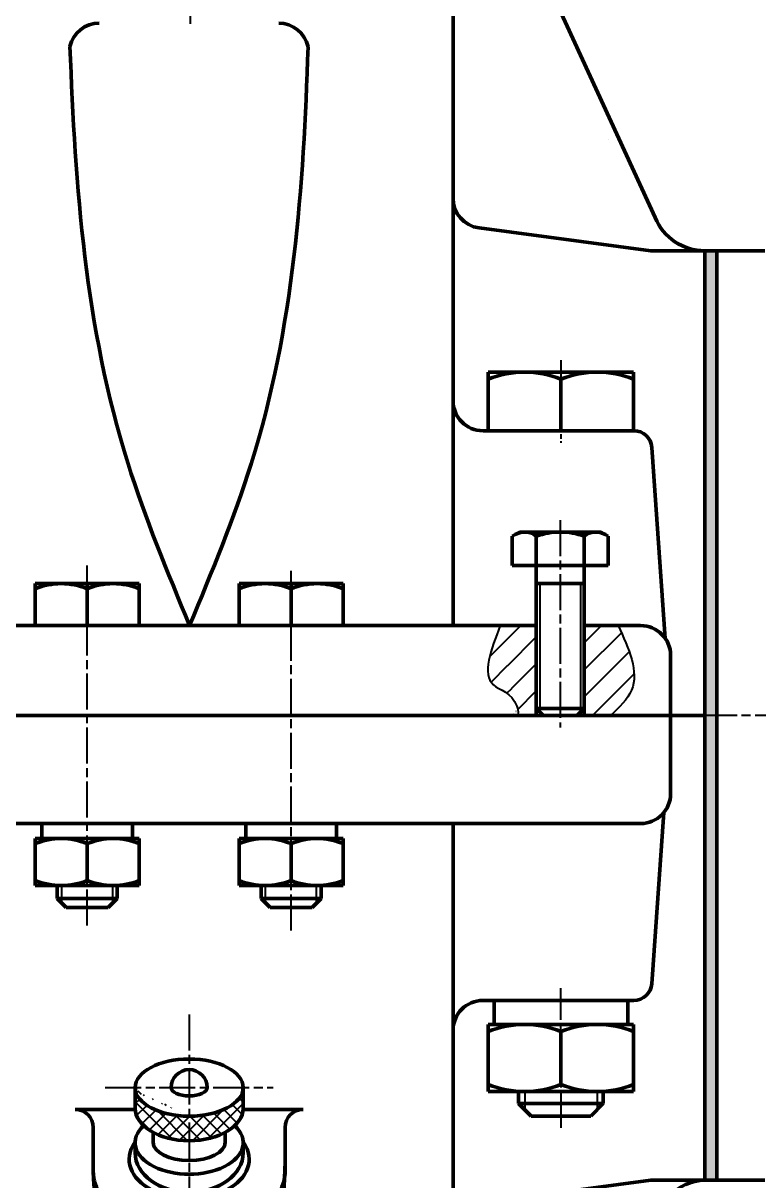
# Model space of a CAD drawing. Header units: millimetres. Extents: x -11122 to -2883, y -3177 to -1688.
# Drawn here: x -3214.7 to -3092, y -2631.9 to -2438.9 of the extents above; entities that cross this region are included whole.
import ezdxf

# ---------------------------------------------------------------- set-up
doc = ezdxf.new("R2010")
doc.units = ezdxf.units.MM
doc.header["$LTSCALE"] = 0.5
doc.linetypes.add('AM_ISO08W050', pattern=[18, 12, -1.5, 3, -1.5])
doc.linetypes.add('AM_ISO08W050x2', pattern=[9, 6, -0.75, 1.5, -0.75])
for name, color, linetype, lineweight in [('AM_0', 7, 'Continuous', 50), ('AM_4', 3, 'Continuous', 25), ('AM_7', 4, 'AM_ISO08W050', 25)]:
    doc.layers.add(name, color=color, linetype=linetype, lineweight=lineweight)
doc.styles.add('TCVN', font='tcvn+7284-2003i.ttf', dxfattribs={"width": 0.8, "height": 3.5})
doc.dimstyles.new('MyTemplate$0', dxfattribs={"dimtxt": 3.5, "dimasz": 3.5, "dimexe": 1.5, "dimexo": 0, "dimtad": 1, "dimtoh": 1, "dimdec": 0, "dimzin": 0, "dimtxsty": 'TCVN', "dimcen": 0, "dimclrd": 3, "dimclre": 3, "dimclrt": 1, "dimadec": 0, "dimazin": 0, "dimtfac": 1, "dimtdec": 0, "dimtofl": 0, "dimtmove": 0, "dimatfit": 3, "dimfxl": 1, "dimtfill": 1, "dimtolj": 1, "dimtzin": 0, "dimarcsym": 0})
pattern_1 = [(45, (0, 0), (-1.122532015133644, 1.122532015133644), []), (135, (0, 0), (-1.122532015133644, -1.122532015133644), [])]

# ---------------------------------------------------------------- blocks, each defined once
blk = doc.blocks.new('*D225')
at = {"color": 3, "lineweight": -2, "transparency": 16777216}
for p, q in [((-3151.952761461302, -2381.402008919711), (-3013.176156967055, -2381.40200891971)), ((-3014.676156967055, -2748.810155567564), (-3014.676156967055, -2384.90200891971)), ((-3091.249859407655, -2752.310155567565), (-3013.176156967055, -2752.310155567564))]:
    blk.add_line(p, q, dxfattribs=at)
at = {"color": 3, "transparency": 16777216}
for points in [[(-3015.259490300389, -2384.90200891971), (-3014.092823633722, -2384.90200891971), (-3014.676156967055, -2381.40200891971)], [(-3015.259490300389, -2748.810155567564), (-3014.092823633722, -2748.810155567564), (-3014.676156967055, -2752.310155567564)]]:
    blk.add_solid(points, dxfattribs=at)
at = {"color": 1, "transparency": 16777216, "insert": (-3017.073694845843, -2568.941350667951), "char_height": 3.5, "attachment_point": 5, "rotation": 90, "style": 'TCVN', "bg_fill": 3, "box_fill_scale": 1.1, "bg_fill_color": 256, "bg_fill_true_color": 13158600, "bg_fill_transparency": 0}
blk.add_mtext('\\A1;371', dxfattribs=at)
blk = doc.blocks.new('*D239')
at = {"color": 3, "lineweight": -2, "transparency": 16777216}
for p, q in [((-3034.997706644491, -2554.310155567563), (-3023.144841144131, -2554.310155567563)), ((-3024.644841144131, -2557.810155567563), (-3024.644841144131, -2748.810155567564)), ((-3092.997706644491, -2752.310155567565), (-3023.144841144131, -2752.310155567564))]:
    blk.add_line(p, q, dxfattribs=at)
at = {"color": 3, "transparency": 16777216}
for points in [[(-3025.228174477465, -2557.810155567563), (-3024.061507810798, -2557.810155567563), (-3024.644841144131, -2554.310155567563)], [(-3025.228174477465, -2748.810155567564), (-3024.061507810798, -2748.810155567564), (-3024.644841144131, -2752.310155567564)]]:
    blk.add_solid(points, dxfattribs=at)
at = {"color": 1, "transparency": 16777216, "insert": (-3027.019841144131, -2653.31015556756), "char_height": 3.5, "attachment_point": 5, "rotation": 90, "style": 'TCVN', "bg_fill": 3, "box_fill_scale": 1.1, "bg_fill_color": 256, "bg_fill_true_color": 13158600, "bg_fill_transparency": 0}
blk.add_mtext('\\A1;198', dxfattribs=at)

msp = doc.modelspace()

# ---------------------------------------------------------------- hatches: boundary and pattern name
at = {"layer": 'AM_4', "lineweight": 25}
h = msp.add_hatch(dxfattribs=at)
h.set_pattern_fill('ANSI31', color=256)
h.set_pattern_definition([(45, (-4845.788770916649, -5479.198920457061), (-2.245064030267288, 2.245064030267288), [])])
edge = h.paths.add_edge_path()
edge.add_spline(control_points=[(-3115.464382001474, -2539.310155567567), (-3113.69868474263, -2543.1571342679), (-3111.054039455172, -2548.919103959948), (-3115.315743017683, -2552.965376599727), (-3116.732120466324, -2554.310155567566)], knot_values=[0, 0, 0, 0, 11.00215458479731, 16.4789270237818, 16.4789270237818, 16.4789270237818, 16.4789270237818], degree=3, periodic=0)
edge.add_line((-3116.732120466325, -2554.310155567567), (-3121.109275239068, -2554.310155567567))
edge.add_line((-3121.109275239068, -2554.310155567567), (-3121.109275239067, -2539.310155567567))
edge.add_line((-3121.109275239067, -2539.310155567567), (-3115.464382001474, -2539.310155567567))
edge = h.paths.add_edge_path()
edge.add_spline(control_points=[(-3132.367561532775, -2554.310155567565), (-3131.997040580843, -2554.299157910386), (-3132.556348945746, -2550.497292215141), (-3139.078981421977, -2549.556513793537), (-3136.677430864737, -2543.357781148489), (-3135.109275239066, -2539.310155567567)], knot_values=[0, 0, 0, 3.396394276933279e-12, 1.584356663023513, 6.862360121007631, 16.79370299511384, 16.79370299511384, 16.79370299511384, 16.79370299511384], degree=3, periodic=0)
edge.add_line((-3135.109275239066, -2539.310155567567), (-3129.109275239068, -2539.310155567567))
edge.add_line((-3129.109275239068, -2539.310155567567), (-3129.109275239068, -2554.310155567566))
edge.add_line((-3129.109275239068, -2554.310155567566), (-3132.367561532774, -2554.310155567566))
at = {"layer": 'AM_7', "lineweight": 25}
h = msp.add_hatch(color=256, dxfattribs=at)
h.dxf.hatch_style = 1
h.paths.add_polyline_path([(-3098.997706644484, -2476.810155567561), (-3100.997706644484, -2476.810155567561), (-3100.997706644486, -2631.810155567562), (-3098.997706644485, -2631.810155567563)])
at = {"layer": 'AM_7'}
h = msp.add_hatch(dxfattribs=at)
h.set_pattern_fill('ANSI37', color=256, scale=0.5)
h.set_pattern_definition(pattern_1)
edge = h.paths.add_edge_path()
edge.add_ellipse((-3186.99784567296, -2616.349426226624), major_axis=(-8.999900000000252, 0), ratio=0.5293622548773487, start_angle=4.712159901999485, end_angle=90, ccw=False)
edge.add_line((-3195.967325781792, -2616.740805972831), (-3195.997745672961, -2616.771225864))
edge.add_line((-3195.997745672961, -2616.771225864), (-3195.99774567296, -2619.790884714952))
edge.add_ellipse((-3186.99784567296, -2619.790884714945), major_axis=(-8.999900000000252, 0), ratio=0.6020632552356913, start_angle=360, end_angle=392.4669741610552)
edge.add_ellipse((-3186.99784567296, -2619.790884714945), major_axis=(-8.999900000000252, 0), ratio=0.6020632552356913, start_angle=392.4669741610552, end_angle=408.1899698117728)
edge.add_ellipse((-3186.99784567296, -2619.790884714945), major_axis=(-8.999900000000252, 0), ratio=0.6020632552356913, start_angle=408.1899698117728, end_angle=450.0000000000058)
edge.add_line((-3186.99784567296, -2625.209393805741), (-3186.99784567296, -2621.113633584295))
h = msp.add_hatch(dxfattribs=at)
h.set_pattern_fill('ANSI37', color=256, scale=0.5)
h.set_pattern_definition(pattern_1)
edge = h.paths.add_edge_path()
edge.add_ellipse((-3186.99784567296, -2619.790884714945), major_axis=(-8.999900000000252, 0), ratio=0.6020632552356913, start_angle=507.5330258389559, end_angle=540)
edge.add_line((-3177.997945672961, -2619.790884714952), (-3177.99794567296, -2616.349426226629))
edge.add_ellipse((-3186.99784567296, -2616.349426226624), major_axis=(-8.999900000000252, 0), ratio=0.5293622548773487, start_angle=90, end_angle=179.9999999999945, ccw=False)
edge.add_line((-3186.99784567296, -2621.113633584295), (-3186.99784567296, -2625.209393805741))
edge.add_ellipse((-3186.99784567296, -2619.790884714945), major_axis=(-8.999900000000252, 0), ratio=0.6020632552356913, start_angle=450.0000000000058, end_angle=491.8100301882271)
edge.add_ellipse((-3186.99784567296, -2619.790884714945), major_axis=(-8.999900000000252, 0), ratio=0.6020632552356913, start_angle=491.8100301882271, end_angle=507.5330258389559)

# ---------------------------------------------------------------- linework, layer by layer
at = {"layer": 'AM_0'}
for p, q in [((-3142.997706644488, -2539.310155567563), (-3142.997706644488, -2398.751969844091)), ((-3109.307463471318, -2471.266735015349), (-3141.787795376462, -2400.393713247873)), ((-3109.997706644487, -2476.81015556756), (-3138.657299937407, -2472.996087588263)), ((-3090.997706644484, -2476.810155567561), (-3109.997706644487, -2476.810155567561)), ((-3100.997706644484, -2476.810155567561), (-3100.997706644485, -2631.810155567562)), ((-3100.997706644486, -2631.810155567562), (-3100.997706644484, -2476.810155567561)), ((-3098.997706644485, -2631.810155567562), (-3098.997706644484, -2476.810155567561)), ((-3112.847706644489, -2506.810155567561), (-3137.997706644488, -2506.810155567561)), ((-3100.997706644582, -2601.81015556756), (-3100.997706644582, -2506.810155567561)), ((-3107.613229753435, -2541.439415519829), (-3109.85511568157, -2509.599444085537)), ((-3212.657956644488, -2539.310155567563), (-3212.657956644488, -2532.310155567563)), ((-3195.337456644488, -2532.310155567563), (-3212.657956644488, -2532.310155567563)), ((-3203.997706644489, -2532.310155567563), (-3212.657956644488, -2532.310155567563)), ((-3203.997706644489, -2539.310155567563), (-3203.997706644489, -2532.310155567563)), ((-3195.337456644488, -2532.310155567563), (-3203.997706644489, -2532.310155567563)), ((-3195.337456644488, -2539.310155567563), (-3195.337456644488, -2532.310155567563)), ((-3195.337456644488, -2539.310155567563), (-3195.337456644488, -2532.310155567563)), ((-3178.657956644488, -2539.310155567563), (-3178.657956644488, -2532.310155567563)), ((-3161.337456644488, -2532.310155567563), (-3178.657956644488, -2532.310155567563)), ((-3169.997706644487, -2532.310155567563), (-3178.657956644488, -2532.310155567563)), ((-3169.997706644487, -2539.310155567563), (-3169.997706644487, -2532.310155567563)), ((-3161.337456644488, -2532.310155567563), (-3169.997706644487, -2532.310155567563)), ((-3161.337456644488, -2539.310155567563), (-3161.337456644488, -2532.310155567563)), ((-3161.337456644488, -2539.310155567563), (-3161.337456644488, -2532.310155567563)), ((-3262.288425900022, -2539.310155567563), (-3129.109275239067, -2539.310155567563)), ((-3212.657956644488, -2539.310155567563), (-3195.337456644488, -2539.310155567563)), ((-3195.337456644488, -2539.310155567563), (-3212.657956644488, -2539.310155567563)), ((-3178.657956644488, -2539.310155567563), (-3161.337456644488, -2539.310155567563)), ((-3161.337456644488, -2539.310155567563), (-3178.657956644488, -2539.310155567563)), ((-3121.109275239068, -2539.310155567563), (-3114.997706644488, -2539.310155567563)), ((-3120.814283887698, -2539.310155567563), (-3111.70698738895, -2539.310155567564)), ((-3106.70698738895, -2567.310155567563), (-3106.70698738895, -2544.310155567563)), ((-3272.997706644492, -2554.310155567562), (-3100.997706644582, -2554.310155567563)), ((-3107.846022829086, -2570.487096339355), (-3109.855115681567, -2599.020867049577)), ((-3262.288425900022, -2572.310155567564), (-3111.70698738895, -2572.310155567563)), ((-3142.997706644488, -2752.310155567564), (-3142.997706644487, -2572.310155567563)), ((-3212.657956644466, -2581.8101555676), (-3212.657956644466, -2574.8101555676)), ((-3195.337456644466, -2574.8101555676), (-3212.657956644466, -2574.8101555676)), ((-3203.997706644467, -2574.8101555676), (-3212.657956644466, -2574.8101555676)), ((-3195.337456644466, -2574.8101555676), (-3203.997706644467, -2574.8101555676)), ((-3195.337456644466, -2581.8101555676), (-3195.337456644466, -2574.8101555676)), ((-3195.337456644466, -2581.8101555676), (-3195.337456644466, -2574.8101555676)), ((-3178.657956644466, -2581.810155567597), (-3178.657956644466, -2574.810155567597)), ((-3161.337456644466, -2574.810155567597), (-3178.657956644466, -2574.810155567597)), ((-3169.997706644466, -2574.810155567597), (-3178.657956644466, -2574.810155567597)), ((-3161.337456644466, -2574.810155567597), (-3169.997706644466, -2574.810155567597)), ((-3161.337456644466, -2581.810155567597), (-3161.337456644466, -2574.810155567597)), ((-3161.337456644466, -2581.810155567597), (-3161.337456644466, -2574.810155567597)), ((-3212.657956644446, -2575.668019943878), (-3212.657956644446, -2582.668019943878)), ((-3212.657956644446, -2575.668019943878), (-3212.657956644446, -2582.668019943878)), ((-3203.997706644467, -2581.8101555676), (-3203.997706644467, -2575.668019943869)), ((-3203.997706644445, -2575.668019943878), (-3203.997706644445, -2581.810155567608)), ((-3195.337456644445, -2575.668019943878), (-3195.337456644445, -2582.668019943878)), ((-3178.657956644445, -2575.668019943874), (-3178.657956644445, -2582.668019943874)), ((-3178.657956644444, -2575.668019943874), (-3178.657956644444, -2582.668019943874)), ((-3169.997706644466, -2581.810155567597), (-3169.997706644465, -2575.668019943866)), ((-3169.997706644445, -2575.668019943874), (-3169.997706644445, -2581.810155567605)), ((-3161.337456644445, -2575.668019943874), (-3161.337456644445, -2582.668019943874)), ((-3212.657956644446, -2582.668019943878), (-3195.337456644445, -2582.668019943878)), ((-3212.657956644446, -2582.668019943878), (-3203.997706644445, -2582.668019943878)), ((-3208.997706644465, -2582.810155567595), (-3208.997706644465, -2584.810155567595)), ((-3203.997706644445, -2582.668019943878), (-3195.337456644445, -2582.668019943878)), ((-3198.997706644467, -2584.810155567595), (-3198.997706644467, -2582.8101555676)), ((-3198.997706644467, -2584.810155567595), (-3198.997706644467, -2582.8101555676)), ((-3178.657956644444, -2582.668019943874), (-3161.337456644445, -2582.668019943874)), ((-3178.657956644445, -2582.668019943874), (-3169.997706644445, -2582.668019943874)), ((-3174.997706644465, -2582.810155567591), (-3174.997706644465, -2584.810155567591)), ((-3169.997706644445, -2582.668019943874), (-3161.337456644445, -2582.668019943874)), ((-3164.997706644467, -2584.810155567591), (-3164.997706644467, -2582.810155567597)), ((-3164.997706644467, -2584.810155567591), (-3164.997706644467, -2582.810155567597)), ((-3208.997706644465, -2584.810155567595), (-3208.997706644465, -2584.810155567595)), ((-3208.997706644465, -2584.810155567595), (-3207.497706644467, -2586.3101555676)), ((-3208.997706644465, -2584.810155567595), (-3198.997706644467, -2584.810155567595)), ((-3198.997706644467, -2584.810155567595), (-3200.497706644467, -2586.310155567595)), ((-3174.997706644465, -2584.810155567591), (-3174.997706644465, -2584.810155567591)), ((-3174.997706644465, -2584.810155567591), (-3173.497706644466, -2586.310155567597)), ((-3174.997706644465, -2584.810155567591), (-3164.997706644467, -2584.810155567591)), ((-3164.997706644467, -2584.810155567591), (-3166.497706644467, -2586.310155567591)), ((-3207.497706644467, -2586.3101555676), (-3200.497706644467, -2586.310155567595)), ((-3173.497706644466, -2586.310155567597), (-3166.497706644467, -2586.310155567591)), ((-3195.99774567296, -2619.790884714945), (-3195.997745672961, -2616.349426226624)), ((-3177.997945672961, -2619.790884714945), (-3177.99794567296, -2616.349426226624)), ((-3132.062643863385, -2617.010155567561), (-3132.062643863385, -2619.010155567377)), ((-3117.932769425589, -2617.010155567561), (-3117.932769425589, -2619.010155567377)), ((-3132.062643863385, -2619.010155567378), (-3129.962643863387, -2621.110155567377)), ((-3132.062643863386, -2619.010155567377), (-3117.932769425589, -2619.010155567377)), ((-3117.932769425589, -2619.010155567377), (-3120.032769425588, -2621.110155567377)), ((-3205.997845672961, -2619.976957885674), (-3195.994531301263, -2619.976957885674)), ((-3167.997845672958, -2619.976957885674), (-3178.001160044656, -2619.976957885674)), ((-3129.962643863386, -2621.110155567377), (-3120.032769425588, -2621.110155567377)), ((-3192.99774567296, -2623.829620886153), (-3192.99774567296, -2625.526649208241)), ((-3180.997945672961, -2625.526649208241), (-3180.997945672961, -2623.829620886153)), ((-3195.99774567296, -2625.52664898575), (-3195.99774567296, -2627.247378294804)), ((-3177.99794567296, -2627.247378294804), (-3177.99794567296, -2625.52664898575)), ((-3170.99784567296, -2630.105148692242), (-3170.99784567296, -2629.232786847925)), ((-3202.99784567296, -2630.105148692242), (-3202.99784567296, -2629.357833732377)), ((-3109.997706644489, -2631.810155567562), (-3138.657299937407, -2635.624223546859)), ((-3100.997706644485, -2631.810155567562), (-3109.997706644489, -2631.810155567562))]:
    msp.add_line(p, q, dxfattribs=at)
at = {"layer": 'AM_0', "lineweight": 50}
for p, q in [((-3112.873350991505, -2497.0359534061), (-3137.122062297468, -2497.0359534061)), ((-3137.122062297468, -2497.0359534061), (-3137.122062297468, -2506.835953406101)), ((-3137.122062297468, -2497.0359534061), (-3124.997706644486, -2497.0359534061)), ((-3124.997706644486, -2497.0359534061), (-3112.873350991505, -2497.0359534061)), ((-3112.873350991505, -2506.835953406101), (-3112.873350991505, -2497.0359534061)), ((-3124.997706644485, -2498.236963532877), (-3124.997706644486, -2506.835953406101)), ((-3211.547706644496, -2574.810155567563), (-3211.547706644496, -2572.310155567563)), ((-3196.447706644495, -2574.810155567563), (-3196.447706644495, -2572.310155567563)), ((-3177.547706644492, -2574.810155567563), (-3177.547706644492, -2572.310155567563)), ((-3162.447706644492, -2574.810155567563), (-3162.447706644492, -2572.310155567563)), ((-3112.847706644488, -2601.81015556756), (-3137.997706644487, -2601.81015556756)), ((-3137.147706644495, -2601.810155567558), (-3112.847706644494, -2601.810155567558)), ((-3124.997706644487, -2605.810155567561), (-3137.12206229747, -2605.810155567561)), ((-3137.12206229747, -2605.810155567561), (-3137.12206229747, -2617.010155567561)), ((-3112.873350991506, -2605.810155567561), (-3124.997706644487, -2605.810155567561)), ((-3112.873350991506, -2605.810155567561), (-3112.873350991506, -2617.010155567561)), ((-3124.997706644488, -2607.011165694337), (-3124.997706644488, -2615.809145440784)), ((-3137.12206229747, -2617.010155567561), (-3112.873350991506, -2617.010155567561)), ((-3090.997706644486, -2631.810155567563), (-3109.997706644489, -2631.810155567562))]:
    msp.add_line(p, q, dxfattribs=at)
at = {"layer": 'AM_0', "lineweight": 25}
for p, q in [((-3186.886138049909, -2539.310155567563), (-3186.886138049909, -2539.310155567563)), ((-3211.547706644496, -2572.310155567563), (-3196.447706644495, -2572.310155567563)), ((-3177.547706644492, -2572.310155567563), (-3162.447706644492, -2572.310155567563)), ((-3196.447706644495, -2574.810155567563), (-3211.547706644496, -2574.810155567563)), ((-3162.447706644492, -2574.810155567563), (-3177.547706644492, -2574.810155567563))]:
    msp.add_line(p, q, dxfattribs=at)
msp.add_lwpolyline([(-3117.063995000137, -2458.199608022799), (-3117.063995000137, -2458.199608022799)], close=True, dxfattribs=at)
at = {"layer": 'AM_0'}
for centre, radius, start, end in [((-3201.998542844205, -2443.852103454645), 5.000000000000455, 90.00000000010422, 167.1788111330386), ((-3172.071346731647, -2443.852103454645), 5.000000000000138, 12.00440186818018, 89.99999999989578), ((-3137.997706644488, -2468.039784864666), 5, 180, 262.4195216472238), ((-3100.997706644484, -2467.81015556756), 9.00000000000341, 202.585668297558, 270), ((-3137.997706644488, -2501.810155567561), 5, 180, 270), ((-3112.847706644489, -2509.810155567558), 3, 4.027609051666802, 90), ((-3208.327831644488, -2543.667378423957), 11.35722285639323, 67.58786502351266, 112.4121349764874), ((-3199.667581644487, -2543.667378423964), 11.35722285640077, 67.58786502351266, 112.4121349764874), ((-3174.327831644488, -2543.667378423957), 11.35722285639323, 67.58786502351266, 112.4121349764874), ((-3165.667581644487, -2543.667378423964), 11.35722285640077, 67.58786502351266, 112.4121349764874), ((-3203.997706644489, -2533.168019943832), 1.13686837721616e-13, 224.9999999999881, 269.824269952918), ((-3169.997706644487, -2533.168019943832), 1.13686837721616e-13, 224.9999999999881, 269.824269952918), ((-3111.70698738895, -2544.310155567563), 5, 0, 90), ((-3111.70698738895, -2567.310155567563), 5, 270, 0), ((-3208.327831644466, -2586.167378423993), 11.35722285639323, 67.58786502351266, 112.4121349764874), ((-3199.667581644465, -2586.167378424001), 11.35722285640077, 67.58786502351266, 112.4121349764874), ((-3174.327831644466, -2586.16737842399), 11.35722285639323, 67.58786502351266, 112.4121349764874), ((-3165.667581644465, -2586.167378423997), 11.35722285640077, 67.58786502351266, 112.4121349764874), ((-3203.997706644467, -2575.668019943869), 1.13686837721616e-13, 224.9999999999881, 269.824269952918), ((-3169.997706644466, -2575.668019943866), 1.13686837721616e-13, 224.9999999999881, 269.824269952918), ((-3208.327831644448, -2571.310797087477), 11.35722285640077, 247.5878650235127, 292.4121349764873), ((-3203.997706644445, -2581.810155567608), 1.13686837721616e-13, 44.99999999998811, 89.82426995291802), ((-3199.667581644445, -2571.310797087484), 11.35722285639323, 247.5878650235127, 292.4121349764873), ((-3174.327831644446, -2571.310797087473), 11.35722285640077, 247.5878650235127, 292.4121349764873), ((-3169.997706644445, -2581.810155567605), 1.13686837721616e-13, 44.99999999998811, 89.82426995291802), ((-3165.667581644445, -2571.310797087481), 11.35722285639323, 247.5878650235127, 292.4121349764873), ((-3186.99784567296, -2616.349426226624), 3.000000000000014, 0, 180), ((-3205.997845672961, -2622.976957885674), 3, 0, 90), ((-3167.99784567296, -2622.976957885673), 3, 90, 180), ((-3100.997706644484, -2639.44041637179), 7.630260804231188, 90, 189.4169932779874)]:
    msp.add_arc(centre, radius, start, end, dxfattribs=at)
at = {"layer": 'AM_0', "lineweight": 50}
for centre, radius, start, end in [((-3131.059884470978, -2512.936079671947), 15.90012626584642, 67.58787520874867, 112.4121247912513), ((-3118.935528817995, -2512.936079671949), 15.90012626584843, 67.58787520874867, 112.4121247912513), ((-3112.847706644488, -2598.810155567556), 3, 270, 355.9723909483332), ((-3137.997706644487, -2606.81015556756), 5, 90, 180), ((-3131.059884470979, -2621.710281833409), 15.90012626584843, 67.58787520874867, 112.4121247912513), ((-3118.935528817997, -2621.710281833407), 15.90012626584642, 67.58787520874867, 112.4121247912513), ((-3131.059884470979, -2601.110029301712), 15.90012626584843, 247.5878752087486, 292.4121247912513), ((-3118.935528817997, -2601.110029301714), 15.90012626584642, 247.5878752087486, 292.4121247912513)]:
    msp.add_arc(centre, radius, start, end, dxfattribs=at)
at = {"layer": 'AM_0'}
msp.add_ellipse((-3186.99784567296, -2616.349426226624), major_axis=(-8.999900000000252, 0), ratio=0.5293622548773487, dxfattribs=at)
for centre, major_axis, ratio, start_param, end_param in [((-3186.99784567296, -2616.349426226624), (-3, 0), 0.46400272417092, 0, 3.141592653589793), ((-3186.99784567296, -2619.790884714945), (-8.999900000000252, 0), 0.6020632552356913, 6.283185307179586, 9.42477796076938), ((-3186.99784567296, -2625.52664898575), (-8.999900000000252, 0), 0.5851542136597379, -0.5666555972701603, 3.708248250860149), ((-3186.99784567296, -2628.312101312279), (-9.999999999999318, 0), 0.6553134661598953, -0.4390242401918023, 3.580616893781595), ((-3186.99784567296, -2627.247378294804), (-8.999900000000252, 0), 0.7281341638905234, 0, 3.141592653589793), ((-3186.99784567296, -2625.526649208241), (-5.999899999999798, 0), 0.4940972446800345, 6.283185307179586, 9.42477796076938)]:
    msp.add_ellipse(centre, major_axis=major_axis, ratio=ratio, start_param=start_param, end_param=end_param, dxfattribs=at)
for points, knots in [([(-3206.873879621995, -2442.742557915641), (-3205.991568719979, -2466.165218294384), (-3203.71170240586, -2498.744838001146), (-3190.63413448644, -2530.343919942519), (-3186.923376193348, -2539.310155567563)], [14.75577566722976, 14.75577566722976, 14.75577566722976, 14.75577566722976, 61.91290692500975, 80.5946911049041, 80.5946911049041, 80.5946911049041, 80.5946911049041]), ([(-3167.180688608664, -2442.812169262407), (-3167.945937257847, -2466.211452164459), (-3170.130761020089, -2498.76725943304), (-3183.20961721805, -2530.343919942519), (-3186.923376193348, -2539.310155567563)], [14.80249230162792, 14.80249230162792, 14.80249230162792, 14.80249230162792, 61.91290692500975, 80.5946911049041, 80.5946911049041, 80.5946911049041, 80.5946911049041]), ([(-3202.99784567296, -2622.976957885673), (-3202.99784567296, -2623.777525140173), (-3202.99784567296, -2625.478376021922), (-3202.99784567296, -2627.629368717297), (-3202.99784567296, -2629.204865064983), (-3202.99784567296, -2629.88007778542), (-3202.99784567296, -2630.330219599045), (-3203.000627495308, -2630.555347612338), (-3202.971046486093, -2630.892880419148), (-3202.957674652992, -2631.005292067362), (-3202.927637619504, -2631.229650895342), (-3202.91043896872, -2631.34108976925), (-3202.849027854763, -2631.679302608783), (-3202.795280385468, -2631.910570173322), (-3202.589293067935, -2632.620489709519), (-3202.392368522223, -2633.115583168092), (-3201.84282374084, -2634.136039093059), (-3201.489955391407, -2634.661500096538), (-3200.592712210937, -2635.717919169781), (-3200.047935679822, -2636.248891053912), (-3198.741722623234, -2637.277921699182), (-3197.979813930596, -2637.775814646074), (-3196.23841601671, -2638.688553115335), (-3195.258617496685, -2639.103003115772), (-3193.117521764106, -2639.795329838355), (-3191.956377128998, -2640.072680727664), (-3189.529122513077, -2640.448291178679), (-3188.263728269761, -2640.546161395642), (-3185.731963076159, -2640.546161395642), (-3184.466568832843, -2640.448291178679), (-3182.039314216921, -2640.072680727664), (-3180.878169581813, -2639.795329838354), (-3178.737073849235, -2639.103003115772), (-3177.75727532921, -2638.688553115335), (-3176.015877415324, -2637.775814646074), (-3175.253968722686, -2637.277921699182), (-3173.947755666099, -2636.248891053912), (-3173.402979134983, -2635.717919169781), (-3172.505735954514, -2634.661500096538), (-3172.15286760508, -2634.136039093059), (-3171.603322823697, -2633.115583168092), (-3171.406398277986, -2632.620489709519), (-3171.200410960453, -2631.910570173321), (-3171.146663491157, -2631.679302608783), (-3171.085252377201, -2631.34108976925), (-3171.068053726416, -2631.229650895342), (-3171.038016692928, -2631.005292067362), (-3171.024644859828, -2630.892880419148), (-3170.995063850612, -2630.555347612338), (-3170.99784567296, -2630.330219599045), (-3170.99784567296, -2629.88007778542), (-3170.99784567296, -2629.204865064983), (-3170.99784567296, -2627.629368717296), (-3170.99784567296, -2625.478376021922), (-3170.99784567296, -2623.777525140173), (-3170.99784567296, -2622.976957885674)], [0.06942256652043033, 0.06942256652043033, 0.06942256652043033, 0.06942256652043033, 0.1249999999999979, 0.187499999999997, 0.2187499999999967, 0.2343749999999963, 0.2343749999999963, 0.2499999999999959, 0.2499999999999959, 0.2578124999999959, 0.2578124999999959, 0.2656249999999959, 0.2656249999999959, 0.2812499999999962, 0.2812499999999962, 0.3124999999999965, 0.3124999999999965, 0.3437499999999971, 0.3437499999999971, 0.3749999999999976, 0.3749999999999976, 0.4062499999999982, 0.4062499999999982, 0.4374999999999988, 0.4374999999999988, 0.4687499999999994, 0.4687499999999994, 0.5, 0.5, 0.5312500000000006, 0.5312500000000006, 0.5625000000000011, 0.5625000000000011, 0.5937500000000018, 0.5937500000000018, 0.6250000000000023, 0.6250000000000023, 0.6562500000000029, 0.6562500000000029, 0.6875000000000034, 0.6875000000000034, 0.718750000000004, 0.718750000000004, 0.7343750000000042, 0.7343750000000042, 0.742187500000004, 0.742187500000004, 0.7500000000000037, 0.7500000000000037, 0.7656250000000034, 0.7656250000000034, 0.7812500000000032, 0.812500000000003, 0.875000000000002, 0.9305774334795669, 0.9305774334795669, 0.9305774334795669, 0.9305774334795669]), ([(-3170.99784567296, -2629.232786847921), (-3171.062286121603, -2630.42352173382), (-3171.116090386335, -2633.481170784796), (-3171.763553162323, -2637.741623980396), (-3173.006936567246, -2641.908190507401), (-3174.483544655744, -2645.316938326676), (-3176.449766439515, -2648.518574012816), (-3178.592915171691, -2650.923301743727), (-3180.715162767296, -2652.572325464382), (-3182.568562388562, -2653.602846395164), (-3184.604340390179, -2654.299514900697), (-3187.243930524579, -2654.647951390039), (-3190.400130272985, -2654.145906209667), (-3193.368439860027, -2652.588915080334), (-3195.682304608304, -2650.625055775054), (-3197.771348741836, -2648.182455633822), (-3199.693606441549, -2645.005353476882), (-3201.487874347972, -2640.622235801117), (-3202.734055751462, -2635.362244458419), (-3202.998757263048, -2631.334485343024), (-3202.997863250916, -2629.276920853873), (-3202.99784567296, -2629.236465273903)], [0, 0, 0, 0, 0.05439805538760113, 0.1396869818802244, 0.1958069562082402, 0.2527273289019261, 0.3089240792188698, 0.3668568949932868, 0.3987418504684428, 0.4313535288531932, 0.46329636998398, 0.4964836004232724, 0.552180583870021, 0.606110170802316, 0.6475889170453892, 0.6902350194034177, 0.752446968658655, 0.8163578232634625, 0.9059843863910084, 0.9981514765662107, 1, 1, 1, 1])]:
    msp.add_open_spline(points, degree=3, knots=knots, dxfattribs=at)
at = {"layer": 'AM_4'}
for p, q in [((-3208.247706644467, -2585.5601555676), (-3208.247706644467, -2582.8101555676)), ((-3199.747706644467, -2585.560155567594), (-3199.747706644467, -2582.8101555676)), ((-3174.247706644466, -2585.560155567597), (-3174.247706644466, -2582.810155567597)), ((-3165.747706644466, -2585.560155567591), (-3165.747706644467, -2582.810155567597)), ((-3131.012643863386, -2617.010155567562), (-3131.012643863386, -2620.060155567377)), ((-3118.982769425588, -2617.010155567562), (-3118.982769425588, -2620.060155567377))]:
    msp.add_line(p, q, dxfattribs=at)
at = {"layer": 'AM_4', "lineweight": 25}
for points in [[(-3135.109275239066, -2539.310155567567), (-3136.271042317878, -2549.173312695872), (-3132.367561532773, -2552.725798904546), (-3132.367561532773, -2554.310155567566), (-3132.895785893124, -2554.098328323917)], [(-3115.464382001474, -2539.310155567567), (-3113.245839687991, -2550.086308661833), (-3116.732120466324, -2554.310155567566)]]:
    msp.add_spline(points, degree=3, dxfattribs=at)
at = {"layer": 'AM_7'}
for p, q in [((-3186.936870465482, -2400.500416603523), (-3186.849588702135, -2438.981855760724)), ((-3203.997706644489, -2589.310155529756), (-3203.997706644489, -2529.245472506203)), ((-3169.997706644485, -2590.168019906026), (-3169.997706644485, -2530.103336882473)), ((-3186.99784567296, -2604.163139156816), (-3186.99784567296, -2665.050259564371)), ((-3200.983487157535, -2616.349426226624), (-3173.012204188386, -2616.349426226624))]:
    msp.add_line(p, q, dxfattribs=at)
at = {"layer": 'AM_7', "linetype": 'Continuous'}
msp.add_line((-3195.997745672962, -2616.771225864001), (-3195.967325781792, -2616.740805972831), dxfattribs=at)

# ---------------------------------------------------------------- next in the draw order: dimensions: what is measured, and where the dimension line sits
dim = msp.add_linear_dim(base=(-3014.676156967055, -2381.40200891971), p1=(-3091.249859407653, -2752.310155567564), p2=(-3151.9527614613, -2381.40200891971), angle=90, dimstyle='MyTemplate$0')
dim.commit()
dim.dimension.update_dxf_attribs({"geometry": '*D225', "text_midpoint": (-3014.676156967055, -2568.941350667951), "dimtype": 160})

# ---------------------------------------------------------------- next in the draw order: linework, layer by layer
at = {"layer": 'AM_0'}
for p, q in [((-3133.109275239068, -2524.39644706858), (-3131.920583490507, -2523.710155567565)), ((-3133.109275239068, -2524.39644706858), (-3133.109275239068, -2529.310155567565)), ((-3125.109275239068, -2523.710155567565), (-3131.920583490507, -2523.710155567565)), ((-3129.109275239068, -2524.39644706858), (-3129.109275239068, -2529.310155567565)), ((-3125.109275239068, -2523.710155567565), (-3118.297966987629, -2523.710155567565)), ((-3121.109275239068, -2524.39644706858), (-3121.109275239068, -2529.310155567565)), ((-3117.109275239068, -2524.39644706858), (-3118.297966987629, -2523.710155567565)), ((-3117.109275239068, -2524.39644706858), (-3117.109275239068, -2529.310155567565)), ((-3133.109275239068, -2529.310155567565), (-3125.109275239068, -2529.310155567565)), ((-3129.109275239068, -2529.310155567565), (-3129.109275239068, -2553.110155567565)), ((-3121.109275239068, -2529.310155567565), (-3129.109275239068, -2529.310155567565)), ((-3117.109275239068, -2529.310155567565), (-3125.109275239068, -2529.310155567565)), ((-3121.109275239068, -2553.110155567565), (-3121.109275239068, -2529.310155567565)), ((-3129.109275239067, -2532.310155567565), (-3121.109275239067, -2532.310155567565)), ((-3135.109275239066, -2539.310155567567), (-3129.109275739068, -2539.310155567566)), ((-3129.109275239068, -2553.110155567565), (-3127.909275239068, -2554.310155567565)), ((-3129.109275239068, -2553.110155567565), (-3121.109275239068, -2553.110155567565)), ((-3129.109275239068, -2553.110155567565), (-3129.109275239068, -2554.310155567562)), ((-3121.109275239068, -2553.110155567565), (-3122.309275239068, -2554.310155567565)), ((-3121.109275239068, -2553.110155567565), (-3121.109275239068, -2554.310155567562)), ((-3127.909275239068, -2554.310155567565), (-3122.309275239068, -2554.310155567565)), ((-3136.122062297472, -2605.810155567524), (-3136.122062297459, -2601.810155567525)), ((-3113.873350991506, -2605.81015556756), (-3113.873350991506, -2601.81015556756))]:
    msp.add_line(p, q, dxfattribs=at)
at = {"layer": 'AM_0', "lineweight": 25}
msp.add_line((-3129.509275739068, -2554.310155567566), (-3120.709274739068, -2554.310155567563), dxfattribs=at)
at = {"layer": 'AM_0'}
for centre, radius, start, end in [((-3131.074610478826, -2526.86736982899), 3.15721426142517, 51.50178199690871, 119.9999999999998), ((-3125.109275239068, -2535.710155567565), 12, 90, 109.471220634417), ((-3125.109275239068, -2535.710155567565), 12, 70.52877936558305, 90), ((-3119.14393999931, -2526.86736982899), 3.15721426142517, 60.00000000000021, 128.4982180030913)]:
    msp.add_arc(centre, radius, start, end, dxfattribs=at)
at = {"layer": 'AM_4'}
for p, q in [((-3128.509275239067, -2532.310155567565), (-3128.509275239067, -2553.710155567565)), ((-3121.709275239068, -2553.710155567565), (-3121.709275239068, -2532.310155567565))]:
    msp.add_line(p, q, dxfattribs=at)
at = {"layer": 'AM_7', "linetype": 'AM_ISO08W050x2'}
msp.add_line((-3124.997706644486, -2495.0359534061), (-3124.997706644486, -2508.835953406101), dxfattribs=at)
at = {"layer": 'AM_7'}
for p, q in [((-3125.109275239069, -2521.710155567565), (-3125.109275239056, -2556.310155567565)), ((-3124.958508827645, -2623.060144246879), (-3125.03690446133, -2599.760166888243))]:
    msp.add_line(p, q, dxfattribs=at)

# ---------------------------------------------------------------- next in the draw order: dimensions: what is measured, and where the dimension line sits
dim = msp.add_linear_dim(base=(-3024.644841144131, -2752.310155567564), p1=(-3034.99770664449, -2554.310155567563), p2=(-3092.997706644489, -2752.310155567564), angle=90, dimstyle='MyTemplate$0')
dim.commit()
dim.dimension.update_dxf_attribs({"geometry": '*D239', "text_midpoint": (-3024.644841144131, -2653.31015556756), "dimtype": 160})

# ---------------------------------------------------------------- next in the draw order: linework, layer by layer
msp.add_line((-3023.622703571143, -2554.310155567562), (-3386.593530269522, -2554.310155567562), dxfattribs=at)

doc.saveas('drawing.dxf')
